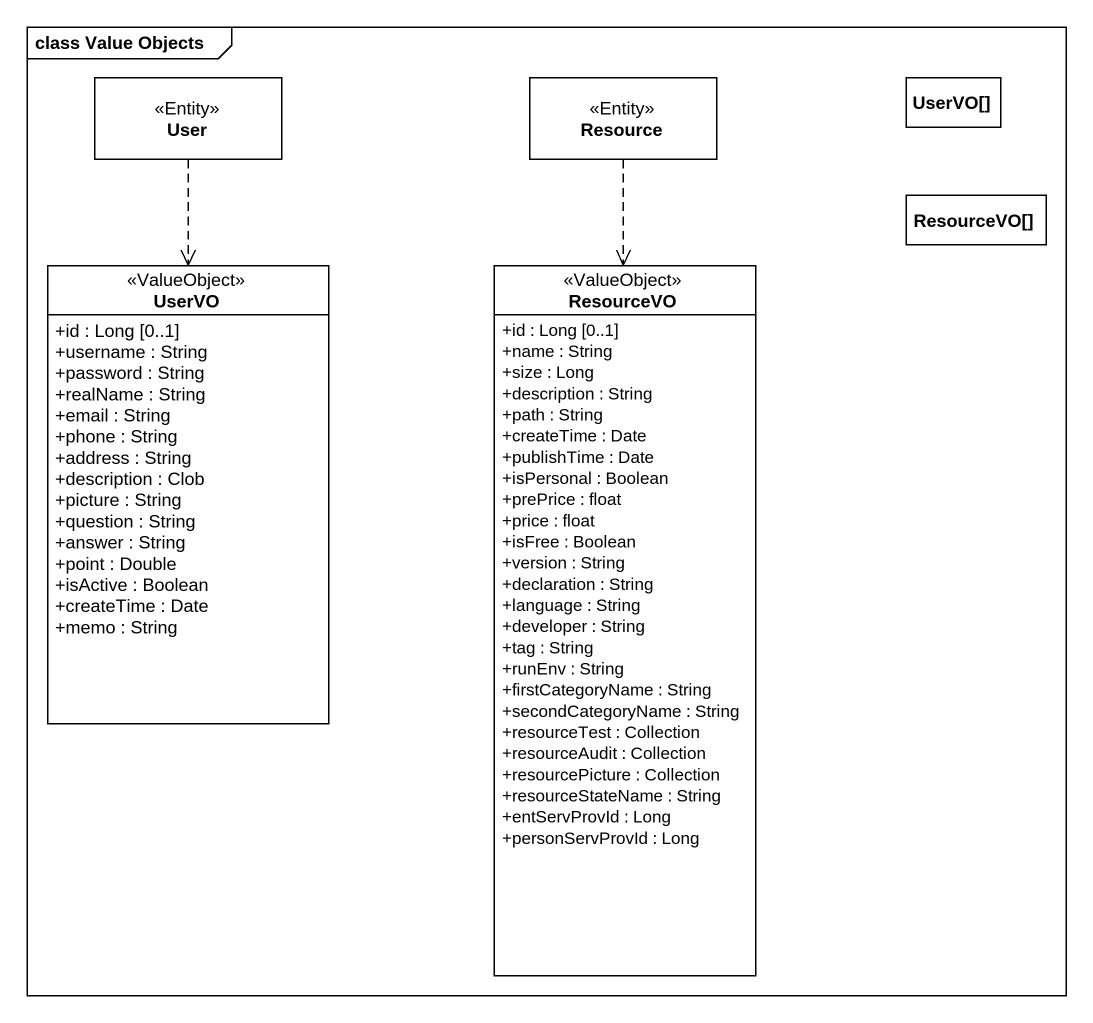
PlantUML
@startuml
mainframe class Value Objects
hide circle
hide empty members
skinparam classAttributeIconSize 0
class User <<Entity>>
class Resource <<Entity>>
class "UserVO[]" as UserVO
class "ResourceVO[]" as ResourceVO
class "UserVO" as UserVO_2 <<ValueObject>> {
  +id : Long [0..1]
  +username : String
  +password : String
  +realName : String
  +email : String
  +phone : String
  +address : String
  +description : Clob
  +picture : String
  +question : String
  +answer : String
  +point : Double
  +isActive : Boolean
  +createTime : Date
  +memo : String
}
class "ResourceVO" as ResourceVO_2 <<ValueObject>> {
  +id : Long [0..1]
  +name : String
  +size : Long
  +description : String
  +path : String
  +createTime : Date
  +publishTime : Date
  +isPersonal : Boolean
  +prePrice : float
  +price : float
  +isFree : Boolean
  +version : String
  +declaration : String
  +language : String
  +developer : String
  +tag : String
  +runEnv : String
  +firstCategoryName : String
  +secondCategoryName : String
  +resourceTest : Collection
  +resourceAudit : Collection
  +resourcePicture : Collection
  +resourceStateName : String
  +entServProvId : Long
  +personServProvId : Long
}
User ..> UserVO_2
Resource ..> ResourceVO_2
@enduml
